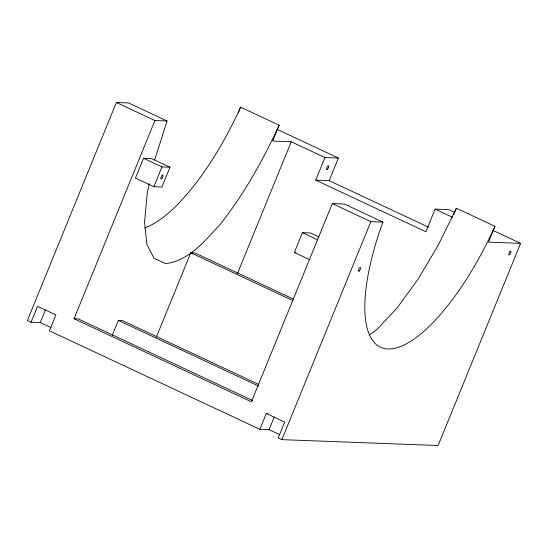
<?xml version="1.0" encoding="UTF-8"?>
<svg xmlns="http://www.w3.org/2000/svg" width="548" height="548" viewBox="0 0 548 548"><rect width="100%" height="100%" fill="white"/><g stroke="black" fill="none" stroke-linecap="round" stroke-linejoin="round"><path stroke-width="0.82" d="M149.323 183.696L147.316 192.677L144.549 221.878L146.843 244.23L154.07 258.416L165.797 263.588C189.286 260.581 204.794 240.908 219.933 224.707C243.963 194.28 262.951 160.345 279.158 125.204L240.593 107.155A151.947 52.471 -64.9 0 1 144.665 227.941M154.618 160.009L167.099 120.998L128.533 102.942L116.368 102.483L27.4 320.491L31.072 322.21L40.285 322.56L50.998 327.574M31.072 322.21L37.545 306.359L55.903 314.956L49.436 330.814L259.848 429.331L269.061 429.673L279.775 434.687M40.285 322.56L45.463 309.873M369.475 334.835L376.88 329.512L397.095 307.955L417.905 279.377L438.078 245.47L456.402 208.247L494.967 226.297A151.947 52.471 -64.9 0 1 388.018 348.966A151.947 52.471 -64.9 0 1 382.908 222.091L344.343 204.034L332.287 203.582L251.409 401.773L74.049 318.731L154.933 120.539L167.099 120.998M143.535 158.262L135.445 178.086L153.885 186.717L161.9 187.019L169.99 167.202L151.549 158.564L143.535 158.262L161.975 166.9L169.99 167.202M153.885 186.717L161.975 166.9M112.169 335.458L118.313 320.395L122.32 320.546L258.635 384.367M238.332 112.703L240.593 107.155M156.331 337.143L190.766 252.765L194.773 252.916L293.132 298.968M279.158 125.204L272.685 141.062L291.235 141.761L324.937 157.536L338.376 158.043L329.149 180.655L315.71 180.148L324.937 157.536M237.531 273.356L291.235 141.761M309.73 259.684L294.365 252.491L302.448 232.674L310.463 232.975L318.915 236.928M259.848 429.331L266.314 413.473L267.993 413.535M269.061 429.673L274.24 416.994M266.314 413.473L284.679 422.07L278.213 437.927L281.884 439.647L370.852 221.639L382.908 222.091M454.758 212.535L448.559 209.631L435.119 209.124L425.892 231.736L315.71 180.148M453.819 214.59L456.402 208.247M494.967 226.297L488.494 242.154L520.6 243.36L438.105 445.517L281.884 439.647M294.365 252.491L295.968 252.553M74.049 318.731L78.22 318.888L252.477 400.478M276.877 129.246L338.376 158.043M492.714 230.304L520.6 243.36M435.119 209.124L452.614 217.323M329.149 180.655L428.543 227.194M116.368 102.483L154.933 120.539M332.287 203.582L370.852 221.639M302.448 232.674L317.819 239.866M190.766 252.765L293.002 300.633M118.313 320.395L258.498 386.032M161.934 178.381A2.158 0.747 -64.9 0 0 162.927 175.052A2.158 0.747 -64.9 0 0 160.954 177.442A2.158 0.747 -64.9 0 0 161.934 178.381M359.413 270.842A2.158 0.747 -64.9 0 0 360.406 267.513A2.158 0.747 -64.9 0 0 358.433 269.904A2.158 0.747 -64.9 0 0 359.413 270.842M509.777 254.484A2.13 0.733 -64.9 0 0 510.832 251.169A2.13 0.733 -64.9 0 0 508.893 253.402A2.13 0.733 -64.9 0 0 509.777 254.484M327.608 169.12A2.158 0.747 -64.9 0 0 328.601 165.791A2.158 0.747 -64.9 0 0 326.629 168.181A2.158 0.747 -64.9 0 0 327.608 169.12"/></g></svg>
